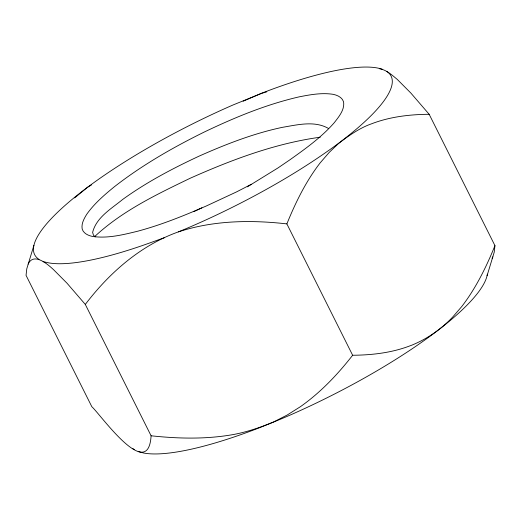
<?xml version="1.0" encoding="UTF-8"?>
<svg xmlns="http://www.w3.org/2000/svg" width="521" height="521" viewBox="0 0 521 521"><rect width="100%" height="100%" fill="white"/><g stroke="black" fill="none" stroke-linecap="round" stroke-linejoin="round"><path stroke-width="0.78" d="M28.101 264.134C33.787 251.923 47.834 264.349 53.787 269.904L67.027 283.229L85.307 304.427L151.09 435.784C148.335 482.869 100.436 414.351 91.833 406.712L26.05 275.349L26.773 268.843L33.917 245.352M379.275 68.668C386.38 69.781 391.896 74.985 397.249 79.387L410.887 93.096L429.167 114.288L494.95 245.651L494.227 252.157L487.083 275.648M494.95 245.651C486.223 267.123 475.92 288.146 461.73 306.576L452.599 317.146C441.026 329.344 427.012 339.041 411.414 345.332L410.62 345.599C392.183 352.763 372.313 355.094 352.645 355.257L286.869 223.893C295.589 202.422 305.892 181.399 320.089 162.969L329.22 152.393L338.416 143.627L348.139 135.864A199.328 46.193 -26.6 0 0 386.732 71.416M492.071 258.247L492.899 256.866M85.307 304.427C109.403 272.796 140.52 245.371 178.416 231.871A199.328 46.193 -26.6 0 0 327.475 151.292C341.457 141.732 354.3 130.211 370.405 124.213L371.193 123.946C389.63 116.782 409.506 114.444 429.167 114.288M352.645 355.257C337.536 374.619 320.441 392.619 300.272 406.784L287.097 415.081L273.564 421.984L259.608 427.695A199.328 46.193 -26.6 0 1 143.633 453.016L138.189 451.531M94.529 236.71C122.038 210.972 156.645 194.424 190.263 178.215C231.793 159.745 274.984 143.457 320.226 137.199M74.633 197.908L87.535 187.28L91.507 184.922M247.332 186.85L278.038 167.899L289.91 159.804C305.658 148.596 321.561 137.225 334.365 122.591C338.858 116.665 344.804 109.872 343.58 101.823C342.154 97.355 337.647 95.343 333.407 94.366C321.985 92.523 310.431 94.646 299.217 96.847C266.211 104.415 234.743 117.459 204.278 132.028C172.783 147.554 142.109 165.118 114.373 186.752C104.259 194.997 94.229 203.646 86.668 214.378C83.985 218.748 81.25 223.646 82.168 228.966C83.497 233.46 88.14 235.499 92.341 236.417C107.756 238.709 123.21 234.743 138.104 231.116L139.159 230.81C162.389 224.479 184.727 215.381 206.765 205.782L236.495 191.93L251.363 184.278M243.144 101.211L261.392 93.305A199.328 46.193 -26.6 0 1 382.596 69.391M193.714 211.669L201.861 207.82M164.428 237.687L150.615 242.636A199.328 46.193 -26.6 0 1 48.381 262.805L43.1 261.64M266.837 91.807L261.509 93.396L233.05 104.968A199.328 46.193 -26.6 0 0 39.016 259.373M178.416 231.871C213.304 220.383 250.666 219.784 286.869 223.893M151.09 435.784C176.964 438.578 203.216 439.307 229.006 435.263C249.618 432.163 268.914 424.185 287.95 416.032A199.328 46.193 -26.6 0 0 487.363 274.137M328.256 128.335C314.404 120.468 297.361 124.851 282.577 127.3C253.714 133.383 226.075 144.154 199.185 156.092C172.607 168.478 146.492 182.226 122.696 199.439C111.461 208.66 96.287 217.374 92.627 232.399L93.493 235.303L95.304 236.86M134.268 449.584A199.328 46.193 -26.6 0 1 132.927 448.601"/></g></svg>
